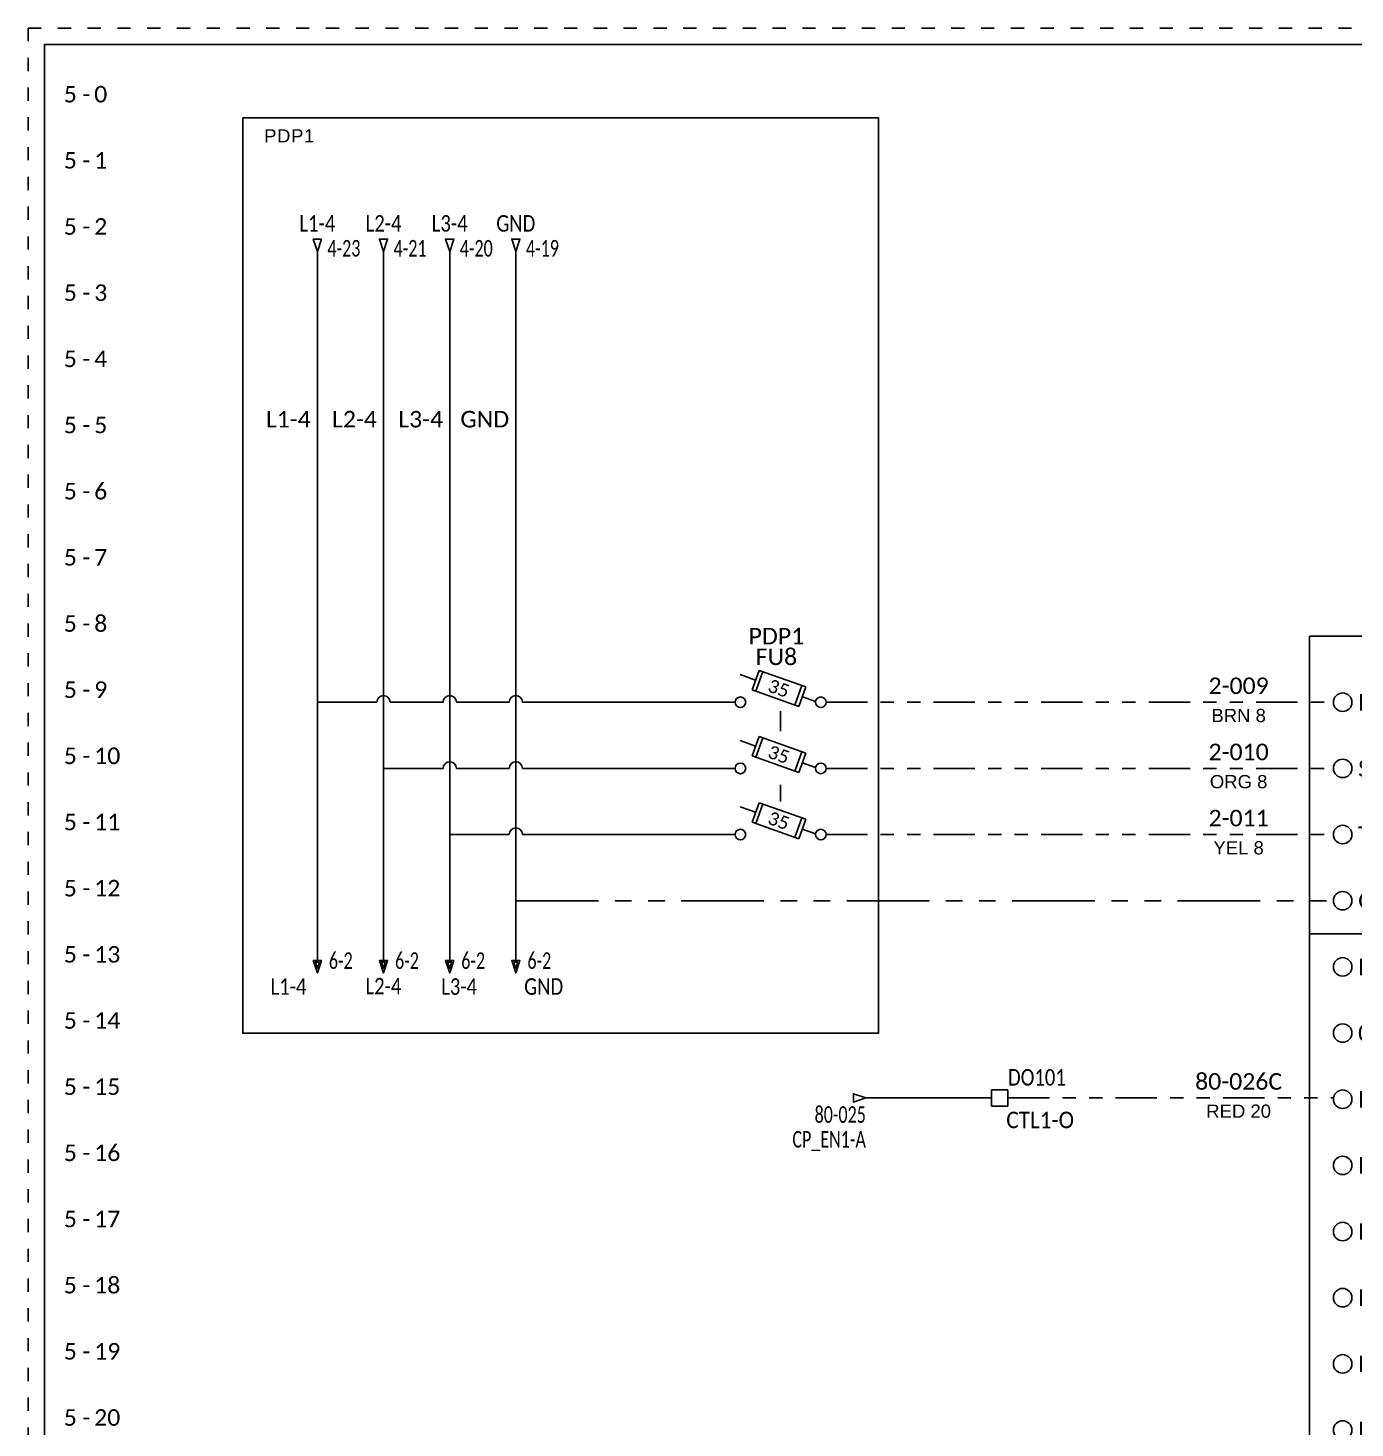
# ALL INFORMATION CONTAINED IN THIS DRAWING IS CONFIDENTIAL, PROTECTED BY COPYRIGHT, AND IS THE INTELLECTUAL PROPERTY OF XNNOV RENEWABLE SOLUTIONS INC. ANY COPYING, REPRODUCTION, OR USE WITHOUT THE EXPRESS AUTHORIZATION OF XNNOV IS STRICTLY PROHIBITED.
# Model space of a CAD drawing. Header units: inches. Extents: x -0.1 to 16.1, y -0.1 to 21.1.
# Drawn here: x -0.13 to 9.9, y 10.55 to 21.12 of the extents above; entities that cross this region are included whole.
import ezdxf
from ezdxf.enums import TextEntityAlignment as Align

# ---------------------------------------------------------------- set-up
doc = ezdxf.new("R2010")
doc.units = ezdxf.units.IN
doc.header["$MEASUREMENT"] = 0
doc.linetypes.add('DOT2', pattern=[0.125, 0, -0.125])
doc.linetypes.add('PHANTOM2', pattern=[1.25, 0.625, -0.125, 0.125, -0.125, 0.125, -0.125])
for name, color, linetype in [('BRN_8', 46, 'Continuous'), ('DESC', 7, 'Continuous'), ('GRN_14', 76, 'Continuous'), ('LINK', 9, 'Continuous'), ('LOC', 8, 'Continuous'), ('MISC', 7, 'Continuous'), ('ORG_8', 30, 'Continuous'), ('RED_20', 1, 'Continuous'), ('SYMS', 7, 'Continuous'), ('TAGFIXED', 7, 'Continuous'), ('TAGS', 150, 'Continuous'), ('TERMS', 123, 'Continuous'), ('WIRENO', 72, 'Continuous'), ('WIREREF', 52, 'Continuous'), ('WIREREF_DEST', 52, 'Continuous'), ('XREF', 7, 'Continuous'), ('YEL_8', 2, 'Continuous')]:
    doc.layers.add(name, color=color, linetype=linetype)
doc.layers.add('TITLEBLOCK_FRAME', color=7, linetype='DOT2', plot=False)
doc.styles.get("Standard").update_dxf_attribs({"font": 'arial.ttf'})
doc.styles.add('WD', font='calibri.ttf')

# ---------------------------------------------------------------- blocks, each defined once
blk = doc.blocks.new('HDS21FL0')
for p, q in [((-0.163, 0.241), (-0.216, 0.094)), ((-0.134, 0.231), (-0.187, 0.084)), ((-0.163, 0.241), (0.19, 0.116)), ((-0.19, 0.168), (-0.307, 0.21)), ((0.16, 0.126), (0.108, -0.021)), ((0.19, 0.116), (0.137, -0.032)), ((0.137, -0.032), (-0.216, 0.094)), ((0.164, 0.042), (0.264, 0.006))]:
    blk.add_line(p, q)
at = {"linetype": 'Continuous'}
for centre in [(-0.304, 0), (0.304, 0)]:
    blk.add_circle(centre, 0.04, dxfattribs=at)
at = {"style": 'WD', "width": 0.7}
for tag, p in [('INST', (-0.031, 0.607)), ('LOC', (-0.031, 0.438))]:
    blk.add_attdef(tag, text='', height=0.125, dxfattribs=at).set_placement(p, align=Align.CENTER)
at = {"style": 'WD'}
blk.add_attdef('TAG2', text='', height=0.125, dxfattribs=at).set_placement((-0.031, 0.281), align=Align.CENTER)
for tag, p in [('X2LINK', (0, 0.375)), ('X8LINK', (0, -0.25))]:
    blk.add_attdef(tag, p, '', height=0.01, dxfattribs=at)
at = {"style": 'WD', "width": 0.7}
blk.add_attdef('RATING1', text='', height=0.125, rotation=340.3798, dxfattribs=at).set_placement((-0.013, 0.105), align=Align.MIDDLE_CENTER)
at = {"style": 'WD'}
for tag, p, height, flags in [('CONTACT', (0.098, 0.24), 0.01, 9), ('FAMILY', (0.098, 0.264), 0.01, 9), ('X4TERM01', (-0.344, 0), 0.0125, 1), ('X1TERM02', (0.344, 0), 0.0125, 1)]:
    blk.add_attdef(tag, p, '', height=height, dxfattribs=dict(at, flags=flags))
at = {"linetype": 'Continuous', "style": 'WD', "flags": 8}
blk.add_attdef('TERM01', text='', height=0.125, dxfattribs=at).set_placement((-0.406, -0.031), align=Align.TOP_RIGHT)
blk.add_attdef('TERM02', text='', height=0.125, dxfattribs=at).set_placement((0.406, -0.031), align=Align.TOP_LEFT)
blk = doc.blocks.new('HDS11FL')
for p, q in [((-0.163, 0.241), (-0.216, 0.094)), ((-0.134, 0.231), (-0.187, 0.084)), ((-0.163, 0.241), (0.19, 0.116)), ((-0.19, 0.168), (-0.307, 0.21)), ((0.16, 0.126), (0.108, -0.021)), ((0.19, 0.116), (0.137, -0.032)), ((0.137, -0.032), (-0.216, 0.094)), ((0.164, 0.042), (0.264, 0.006))]:
    blk.add_line(p, q)
at = {"linetype": 'Continuous'}
for centre in [(-0.304, 0), (0.304, 0)]:
    blk.add_circle(centre, 0.04, dxfattribs=at)
at = {"style": 'WD', "width": 0.7}
for tag, p in [('INST', (-0.031, 0.607)), ('LOC', (-0.031, 0.438))]:
    blk.add_attdef(tag, text='', height=0.125, dxfattribs=at).set_placement(p, align=Align.CENTER)
at = {"style": 'WD'}
blk.add_attdef('TAG1', text='', height=0.125, dxfattribs=at).set_placement((-0.031, 0.281), align=Align.CENTER)
for tag, p in [('X2LINK', (0, 0.406)), ('X8LINK', (0, -0.109))]:
    blk.add_attdef(tag, p, '', height=0.01, dxfattribs=at)
at = {"style": 'WD', "width": 0.7}
blk.add_attdef('RATING1', text='', height=0.125, rotation=340.3798, dxfattribs=at).set_placement((-0.013, 0.105), align=Align.MIDDLE_CENTER)
at = {"linetype": 'Continuous', "style": 'WD', "flags": 9}
for tag, p in [('ASSYCODE', (0.126, 0.206)), ('MFG', (0.126, 0.228)), ('CAT', (0.126, 0.247))]:
    blk.add_attdef(tag, text='', height=0.01, dxfattribs=at).set_placement(p, align=Align.CENTER)
at = {"style": 'WD'}
for tag, p, height, flags in [('FAMILY', (0.098, 0.264), 0.01, 9), ('CONTACT', (0.098, 0.187), 0.01, 9), ('X4TERM01', (-0.344, 0), 0.0125, 1), ('X1TERM02', (0.344, 0), 0.0125, 1)]:
    blk.add_attdef(tag, p, '', height=height, dxfattribs=dict(at, flags=flags))
at = {"linetype": 'Continuous', "style": 'WD', "flags": 8}
blk.add_attdef('TERM01', text='', height=0.125, dxfattribs=at).set_placement((-0.406, -0.031), align=Align.TOP_RIGHT)
blk.add_attdef('TERM02', text='', height=0.125, dxfattribs=at).set_placement((0.406, -0.031), align=Align.TOP_LEFT)
blk = doc.blocks.new('HA1S4')
for points in [[(0, 0), (-0.031, 0), (0, -0.094), (0.031, 0), (0, 0)], [(0.016, -0.011), (-0.016, -0.011), (0, -0.058), (0.016, -0.011)]]:
    blk.add_lwpolyline(points)
at = {"style": 'WD', "width": 0.7}
for tag, p in [('DESC1', (0.087, 0.113)), ('XREF', (0.087, -0.062))]:
    blk.add_attdef(tag, p, '', height=0.125, dxfattribs=at)
at = {"style": 'WD', "flags": 1}
for tag, p in [('X2TERM01', (0, 0)), ('SIGCODE', (0.035, -0.083))]:
    blk.add_attdef(tag, p, '', height=0.01, dxfattribs=at)
at = {"style": 'WD', "width": 0.8, "flags": 8}
blk.add_attdef('WIRENO', text='', height=0.125, dxfattribs=at).set_placement((0, -0.259), align=Align.CENTER)
blk = doc.blocks.new('WDDOT')
for radius in [0.03, 0.0187, 0.00929]:
    blk.add_circle((0, 0), radius)
blk = doc.blocks.new('HDV1_ATV630D22')
at = {"linetype": 'Continuous'}
for p, q in [((9.512, 18.085), (11.512, 18.085)), ((10.528, 17.755), (10.528, 17.915)), ((10.653, 17.755), (10.653, 17.915)), ((10.491, 17.255), (10.691, 17.415)), ((10.528, 17.255), (10.528, 17.415)), ((10.653, 17.255), (10.653, 17.415)), ((10.528, 16.255), (10.528, 16.415)), ((10.653, 16.255), (10.653, 16.415)), ((10.528, 15.255), (10.528, 15.415)), ((10.653, 15.255), (10.653, 15.415))]:
    blk.add_line(p, q, dxfattribs=at)
for p, q in [((10.341, 17.835), (10.528, 17.835)), ((10.341, 17.335), (10.341, 17.835)), ((10.653, 17.835), (10.841, 17.835)), ((10.528, 17.335), (10.341, 17.335)), ((10.341, 16.835), (10.341, 17.335)), ((10.841, 17.335), (10.653, 17.335)), ((10.341, 16.835), (10.841, 16.835)), ((10.341, 16.335), (10.528, 16.335)), ((10.341, 15.835), (10.341, 16.335)), ((10.653, 16.335), (10.841, 16.335)), ((10.341, 15.835), (10.841, 15.835)), ((10.341, 15.335), (10.528, 15.335)), ((10.341, 14.835), (10.341, 15.335)), ((10.653, 15.335), (10.841, 15.335)), ((10.341, 14.835), (10.841, 14.835))]:
    blk.add_line(p, q)
blk.add_lwpolyline([(9.512, 20.335), (11.512, 20.335), (11.512, 10.957), (9.512, 10.957)], close=True, dxfattribs=at)
for centre in [(9.762, 19.835), (11.262, 19.835), (9.762, 19.335), (11.262, 19.335), (9.762, 18.835), (11.262, 18.835), (9.762, 18.335), (11.262, 18.335), (9.762, 17.835), (11.262, 17.835), (9.762, 17.335), (11.262, 17.335), (9.762, 16.835), (11.262, 16.835), (9.762, 16.335), (11.262, 16.335), (9.762, 15.835), (11.262, 15.835), (9.762, 15.335), (11.262, 15.335), (9.762, 14.835), (11.262, 14.835), (9.762, 14.335), (11.262, 14.335), (9.762, 13.835), (11.262, 13.835), (9.762, 13.335), (11.262, 13.335), (9.762, 12.835), (11.262, 12.835), (9.762, 12.335), (11.262, 12.335), (9.762, 11.835), (11.253, 11.859), (9.76, 11.451)]:
    blk.add_circle(centre, 0.0699)
at = {"xscale": -1, "rotation": 180}
blk.add_blockref('WDDOT', (10.341, 17.335), dxfattribs=at)
at = {"style": 'WD'}
for tag, p in [('LOC', (10.512, 20.554)), ('TAG1', (10.512, 20.379))]:
    blk.add_attdef(tag, text='', height=0.125, dxfattribs=at).set_placement(p, align=Align.CENTER)
for tag, flags, p in [('INST', 1, (9.76, 20.173)), ('DESC1', 1, (10.512, 20.173)), ('FAMILY', 9, (11.079, 20.173)), ('DESC2', 1, (10.512, 19.998)), ('ASSYCODE', 9, (11.079, 19.998)), ('DESC3', 1, (10.512, 19.823))]:
    blk.add_attdef(tag, text='', height=0.125, dxfattribs=dict(at, flags=flags)).set_placement(p, align=Align.CENTER)
blk.add_attdef('CAT', text='', height=0.125, dxfattribs=at).set_placement((10.512, 20.235), align=Align.MIDDLE)
blk.add_attdef('RATING1', text='', height=0.125, dxfattribs=at).set_placement((10.512, 20.06), align=Align.MIDDLE_CENTER)
at = {"style": 'WD', "flags": 1}
blk.add_attdef('MFG', text='', height=0.125, dxfattribs=at).set_placement((10.849, 20.06), align=Align.MIDDLE)
at = {"style": 'WD'}
for tag, p in [('TERM01', (9.878, 19.835)), ('TERM02', (9.878, 19.335)), ('TERM03', (9.878, 18.835)), ('TERM04', (9.878, 18.335)), ('TERM09', (9.878, 17.835)), ('TERM10', (9.878, 17.335)), ('TERM11', (9.878, 16.835)), ('TERM12', (9.878, 16.335)), ('TERM13', (9.878, 15.835)), ('TERM14', (9.878, 15.335)), ('TERM15', (9.878, 14.835)), ('TERM16', (9.878, 14.335)), ('TERM17', (9.878, 13.835)), ('TERM18', (9.878, 13.335)), ('TERM19', (9.878, 12.835)), ('TERM20', (9.878, 12.335)), ('TERM37', (9.878, 11.835))]:
    blk.add_attdef(tag, text='', height=0.125, dxfattribs=at).set_placement(p, align=Align.MIDDLE_LEFT)
at = {"style": 'WD', "flags": 1}
blk.add_attdef('RATING2', text='', height=0.125, dxfattribs=at).set_placement((10.153, 19.873), align=Align.MIDDLE_LEFT)
at = {"style": 'WD'}
for tag, p in [('TERM05', (11.146, 19.835)), ('TERM06', (11.146, 19.335)), ('TERM07', (11.146, 18.835)), ('TERM08', (11.146, 18.335)), ('TERM23', (11.146, 17.835)), ('TERM24', (11.146, 17.335)), ('TERM25', (11.146, 16.835)), ('TERM26', (11.146, 16.335)), ('TERM27', (11.146, 15.835)), ('TERM28', (11.146, 15.335)), ('TERM29', (11.146, 14.835)), ('TERM30', (11.146, 14.335)), ('TERM31', (11.146, 13.835)), ('TERM32', (11.146, 13.335)), ('TERM33', (11.146, 12.835)), ('TERM34', (11.146, 12.335)), ('TERM35', (11.179, 11.846)), ('TERM36', (10.534, 11.435))]:
    blk.add_attdef(tag, text='', height=0.125, dxfattribs=at).set_placement(p, align=Align.MIDDLE_RIGHT)
at = {"style": 'WD', "flags": 1}
for tag, p in [('X4TERM01', (9.692, 19.835)), ('X4TERM02', (9.692, 19.335)), ('X4TERM03', (9.692, 18.835)), ('X4TERM04', (9.692, 18.335)), ('X4TERM09', (9.692, 17.835)), ('X4TERM10', (9.692, 17.335)), ('X4TERM11', (9.692, 16.835)), ('X4TERM12', (9.692, 16.335)), ('X4TERM13', (9.692, 15.835)), ('X4TERM14', (9.692, 15.335)), ('X4TERM15', (9.692, 14.835)), ('X4TERM16', (9.692, 14.335)), ('X4TERM17', (9.692, 13.835)), ('X4TERM18', (9.692, 13.335)), ('X4TERM19', (9.692, 12.835)), ('X4TERM20', (9.692, 12.335)), ('X4TERM37', (9.692, 11.835))]:
    blk.add_attdef(tag, p, '', height=0.0125, dxfattribs=at)
for tag, p in [('X1TERM05', (11.332, 19.835)), ('X1TERM06', (11.332, 19.335)), ('X1TERM07', (11.332, 18.835)), ('X1TERM08', (11.332, 18.335)), ('X1TERM23', (11.332, 17.835)), ('X1TERM24', (11.332, 17.335)), ('X1TERM25', (11.332, 16.835)), ('X1TERM26', (11.332, 16.335)), ('X1TERM27', (11.332, 15.835)), ('X1TERM28', (11.332, 15.335)), ('X1TERM29', (11.332, 14.835)), ('X1TERM30', (11.332, 14.335)), ('X1TERM31', (11.332, 13.835)), ('X1TERM32', (11.332, 13.335)), ('X1TERM33', (11.332, 12.835)), ('X1TERM34', (11.332, 12.335)), ('X1TERM35', (11.266, 11.846)), ('X1TERM36', (9.773, 11.439))]:
    blk.add_attdef(tag, text='', height=0.0125, dxfattribs=at).set_placement(p, align=Align.RIGHT)
for tag, p in [('RATING3', (10.512, 19.685)), ('RATING4', (10.512, 19.498)), ('RATING5', (10.512, 19.31)), ('RATING6', (10.512, 19.123)), ('RATING7', (10.512, 18.935)), ('RATING8', (10.512, 18.748)), ('RATING9', (10.512, 18.56)), ('RATING10', (10.512, 18.373)), ('RATING11', (10.512, 18.185)), ('RATING12', (10.512, 17.998))]:
    blk.add_attdef(tag, text='', height=0.125, dxfattribs=at).set_placement(p, align=Align.MIDDLE_CENTER)
blk = doc.blocks.new('HA1D2')
blk.add_lwpolyline([(0, 0.094), (0.031, 0.094), (0, 0), (-0.031, 0.094), (0, 0.094)])
at = {"style": 'WD', "width": 0.8, "flags": 8}
blk.add_attdef('WIRENO', text='', height=0.125, dxfattribs=at).set_placement((0, 0.15), align=Align.CENTER)
at = {"style": 'WD', "flags": 1}
for tag, p in [('X8TERM01', (0, 0)), ('SIGCODE', (0.026, 0.066))]:
    blk.add_attdef(tag, p, '', height=0.01, dxfattribs=at)
at = {"style": 'WD', "width": 0.7}
for tag, p in [('XREF', (0.077, -0.037)), ('DESC1', (0.077, -0.206))]:
    blk.add_attdef(tag, p, '', height=0.125, dxfattribs=at)
blk = doc.blocks.new('WD_WNH')
at = {"linetype": 'Continuous', "style": 'WD'}
blk.add_attdef('WIRENO', text='', height=0.125, dxfattribs=at).set_placement((0, 0.062), align=Align.CENTER)
at = {"style": 'WD', "flags": 1}
for tag, p in [('W01USER', (0, 0.078)), ('W02USER', (0, 0.07)), ('W03USER', (0, 0.062)), ('W04USER', (0, 0.055)), ('W05USER', (0, 0.047)), ('W06USER', (0, 0.039)), ('W07USER', (0, 0.031)), ('W08USER', (0, 0.023)), ('W09USER', (0, 0.016)), ('W10USER', (0, 0.008))]:
    blk.add_attdef(tag, text='', height=0.005, dxfattribs=at).set_placement(p, align=Align.CENTER)
blk = doc.blocks.new('HA1D3')
blk.add_lwpolyline([(-0.094, 0), (-0.094, -0.031), (0, 0), (-0.094, 0.031), (-0.094, 0)])
at = {"style": 'WD', "width": 0.8, "flags": 8}
blk.add_attdef('WIRENO', text='', height=0.125, dxfattribs=at).set_placement((0, 0.094), align=Align.RIGHT)
at = {"style": 'WD', "flags": 1}
blk.add_attdef('SIGCODE', text='', height=0.01, dxfattribs=at).set_placement((-0.02, 0.047), align=Align.RIGHT)
blk.add_attdef('X1TERM01', (0, 0), '', height=0.01, dxfattribs=at)
at = {"style": 'WD', "width": 0.7}
for tag, p in [('XREF', (0, -0.188)), ('DESC1', (0, -0.375))]:
    blk.add_attdef(tag, text='', height=0.125, dxfattribs=at).set_placement(p, align=Align.RIGHT)
blk = doc.blocks.new('HT0001')
for p, q in [((-0.062, 0.062), (0.062, 0.062)), ((-0.062, -0.062), (-0.062, 0.062)), ((0.062, 0.062), (0.062, -0.062)), ((0.062, -0.062), (-0.062, -0.062))]:
    blk.add_line(p, q)
at = {"style": 'WD'}
for tag, p, width in [('INST', (0.062, 0.42), 0.7), ('LOC', (0.062, 0.25), 0.7), ('DESC1', (0.05, -0.385), 0.8)]:
    blk.add_attdef(tag, p, '', height=0.125, dxfattribs=dict(at, width=width))
at = {"linetype": 'Continuous', "style": 'WD'}
for tag, p, height, width, flags in [('TERM01', (0.062, 0.094), 0.125, 0.8, 8), ('TAGSTRIP', (0.05, -0.229), 0.125, 0.9, 8), ('CAT', (0.213, -0.406), 0.109, 0.8, 1), ('DESC2', (0.05, -0.541), 0.125, 0.8, 8), ('DESC3', (0.05, -0.698), 0.125, 0.8, 8)]:
    blk.add_attdef(tag, p, '', height=height, dxfattribs=dict(at, width=width, flags=flags))
at = {"style": 'WD', "flags": 1}
for tag, p, height in [('X4TERM01', (-0.062, 0), 0.0125), ('X4TERMDESC01', (-0.055, -0.023), 0.025), ('X2TERMDESC01', (-0.006, 0.029), 0.025), ('X2TERM01', (0, 0.062), 0.0125), ('STRIPSEQ', (0, 0), 0.00125), ('X2PIN01', (0.033, 0.084), 0.0125), ('X1TERMDESC01', (0.039, 0.007), 0.025), ('X1TERM01', (0.062, 0), 0.0125), ('X1PIN01', (0.087, 0.016), 0.0125), ('X4PIN01', (-0.114, -0.038), 0.0125), ('LINKTERM', (0, -0.002), 0.00125), ('X8TERMDESC01', (0, -0.054), 0.025), ('X8TERM01', (0, -0.062), 0.0125), ('X8PIN01', (0.026, -0.096), 0.0125)]:
    blk.add_attdef(tag, p, '', height=height, dxfattribs=at)
at = {"linetype": 'Continuous', "style": 'WD', "width": 0.8, "flags": 1}
blk.add_attdef('MFG', text='', height=0.109, dxfattribs=at).set_placement((0.088, -0.406), align=Align.RIGHT)
at = {"style": 'WD', "width": 0.7, "flags": 1}
blk.add_attdef('ASSYCODE', (0.062, -0.281), '', height=0.01, dxfattribs=at)
blk = doc.blocks.new('WD_MLRH7')
at = {"style": 'WD'}
blk.add_attdef('WDCOPY_DASH', text='', height=0.125, dxfattribs=at).set_placement((-0.684, 0), align=Align.MIDDLE)
blk.add_attdef('SHEET', text='', height=0.125, dxfattribs=at).set_placement((-0.756, 0), align=Align.MIDDLE_RIGHT)
blk.add_attdef('RUNGFIRST', text='', height=0.125, dxfattribs=at).set_placement((-0.625, 0), align=Align.MIDDLE_LEFT)
at = {"style": 'WD', "flags": 1}
for tag, p in [('RUNGHORV', (-0.25, -0.127)), ('RUNGDIST', (-0.25, -0.2)), ('RUNGINC', (-0.25, -0.163)), ('WIREMODE', (-0.25, -0.281)), ('RUNGCNT', (-0.25, -0.237)), ('WIREFMT', (-0.25, -0.321)), ('WIRE-START', (-0.25, -0.356)), ('WIRE-GSUF', (-0.25, -0.396)), ('PH3SPACE', (-0.25, -0.437))]:
    blk.add_attdef(tag, text='', height=0.025, dxfattribs=at).set_placement(p, align=Align.RIGHT)
blk = doc.blocks.new('WD_WNV')
at = {"linetype": 'Continuous', "style": 'WD'}
blk.add_attdef('WIRENO', text='', height=0.125, dxfattribs=at).set_placement((-0.05, 0), align=Align.MIDDLE_RIGHT)
at = {"style": 'WD', "flags": 1}
for tag, p in [('W01USER', (-0.062, 0.094)), ('W02USER', (-0.062, 0.086)), ('W03USER', (-0.062, 0.078)), ('W04USER', (-0.062, 0.07)), ('W05USER', (-0.062, 0.062)), ('W06USER', (-0.062, 0.055)), ('W07USER', (-0.062, 0.047)), ('W08USER', (-0.062, 0.039)), ('W09USER', (-0.062, 0.031)), ('W10USER', (-0.062, 0.023))]:
    blk.add_attdef(tag, text='', height=0.005, dxfattribs=at).set_placement(p, align=Align.CENTER)
blk = doc.blocks.new('*U20')
at = {"color": 5}
for p, q in [((0, 21), (16, 21)), ((0, 0), (0, 21))]:
    blk.add_line(p, q, dxfattribs=at)
at = {"layer": 'TITLEBLOCK_FRAME'}
blk.add_lwpolyline([(-0.125, 21.125), (16.125, 21.125), (16.125, -0.125), (-0.125, -0.125)], close=True, dxfattribs=at)
blk.add_lwpolyline([(-0.125, 21.125), (16.125, 21.125), (16.125, -0.125), (-0.125, -0.125)], close=True, dxfattribs=at)
at = {"color": 7, "style": 'WD', "flags": 4}
for tag, p in [('N5', (7.597, 1.925)), ('N4', (7.597, 1.575)), ('N3', (7.597, 1.225)), ('N2', (7.597, 0.925)), ('N1', (7.597, 0.575)), ('PAGENO', (5.883, 0.167)), ('SHEETMAX', (6.824, 0.157))]:
    blk.add_attdef(tag, text='', height=0.14, dxfattribs=at).set_placement(p, align=Align.MIDDLE_CENTER)
for tag, height, p in [('DATE5', 0.14, (7.854, 1.925)), ('PAR5', 0.14, (9.104, 1.925)), ('DESCRIPTION5', 0.14, (9.661, 1.925)), ('TITLE1', 0.175, (0.091, 1.57)), ('DATE4', 0.14, (7.854, 1.575)), ('PAR4', 0.14, (9.104, 1.575)), ('DESCRIPTION4', 0.14, (9.661, 1.575)), ('TITLE2', 0.175, (0.091, 1.306)), ('AP.PAR', 0.14, (5.526, 1.365)), ('DATE3', 0.14, (7.854, 1.225)), ('PAR3', 0.14, (9.104, 1.225)), ('DESCRIPTION3', 0.14, (9.661, 1.225)), ('TITLE3', 0.175, (0.091, 1.041)), ('DATE2', 0.14, (7.854, 0.925)), ('PAR2', 0.14, (9.104, 0.925)), ('DESCRIPTION2', 0.14, (9.661, 0.925)), ('DESS.PAR', 0.14, (5.286, 0.642)), ('DATE1', 0.14, (7.854, 0.575)), ('PAR1', 0.14, (9.109, 0.575)), ('DESCRIPTION1', 0.14, (9.645, 0.575)), ('PRJCT', 0.14, (1.193, 0.167)), ('DATE', 0.14, (3.204, 0.179))]:
    blk.add_attdef(tag, text='', height=height, dxfattribs=at).set_placement(p, align=Align.MIDDLE_LEFT)

msp = doc.modelspace()

# ---------------------------------------------------------------- linework, layer by layer
at = {"ltscale": 0.5}
msp.add_lwpolyline([(1.497, 20.445), (6.301, 20.445), (6.301, 13.529), (1.497, 13.529)], close=True, dxfattribs=at)
at = {"layer": 'BRN_8', "ltscale": 0.5}
for p, q in [((2.061, 16.903), (2.061, 19.436)), ((2.061, 16.903), (2.061, 16.614)), ((2.061, 14.078), (2.061, 16.614)), ((2.061, 16.03), (2.511, 16.03)), ((2.611, 16.03), (3.011, 16.03)), ((3.111, 16.03), (3.51, 16.03)), ((3.61, 16.03), (5.217, 16.03))]:
    msp.add_line(p, q, dxfattribs=at)
at = {"layer": 'BRN_8', "linetype": 'PHANTOM2', "ltscale": 0.5}
msp.add_line((5.904, 16.03), (9.738, 16.03), dxfattribs=at)
at = {"layer": 'BRN_8', "ltscale": 0.5}
for centre in [(2.561, 16.03), (3.061, 16.03), (3.56, 16.03)]:
    msp.add_arc(centre, 0.05, 0, 180, dxfattribs=at)
at = {"layer": 'GRN_14'}
msp.add_line((3.56, 19.436), (3.56, 16.903), dxfattribs=at)
at = {"layer": 'GRN_14', "ltscale": 0.5}
for p, q in [((3.56, 16.903), (3.56, 16.614)), ((3.56, 16.614), (3.56, 14.078))]:
    msp.add_line(p, q, dxfattribs=at)
at = {"layer": 'GRN_14', "linetype": 'PHANTOM2'}
msp.add_line((3.56, 14.53), (9.738, 14.53), dxfattribs=at)
at = {"layer": 'LINK'}
for points in [[(5.561, 15.962), (5.561, 15.812)], [(5.561, 15.28), (5.561, 15.405)]]:
    msp.add_lwpolyline(points, dxfattribs=at)
at = {"layer": 'ORG_8', "ltscale": 0.5}
for p, q in [((2.561, 19.436), (2.561, 16.903)), ((2.561, 16.903), (2.561, 16.614)), ((2.561, 16.614), (2.561, 14.078)), ((2.561, 15.53), (3.011, 15.53)), ((3.111, 15.53), (3.51, 15.53)), ((3.61, 15.53), (5.217, 15.53))]:
    msp.add_line(p, q, dxfattribs=at)
at = {"layer": 'ORG_8', "linetype": 'PHANTOM2', "ltscale": 0.5}
msp.add_line((5.904, 15.53), (9.738, 15.53), dxfattribs=at)
at = {"layer": 'ORG_8', "ltscale": 0.5}
for centre in [(3.061, 15.53), (3.56, 15.53)]:
    msp.add_arc(centre, 0.05, 0, 180, dxfattribs=at)
at = {"layer": 'RED_20', "ltscale": 0.5}
msp.add_line((6.205, 13.04), (7.154, 13.04), dxfattribs=at)
at = {"layer": 'RED_20', "linetype": 'PHANTOM2', "ltscale": 0.5}
msp.add_line((7.279, 13.04), (9.738, 13.04), dxfattribs=at)
at = {"layer": 'YEL_8', "ltscale": 0.5}
for p, q in [((3.061, 16.903), (3.061, 19.436)), ((3.061, 16.903), (3.061, 16.614)), ((3.061, 14.078), (3.061, 16.614))]:
    msp.add_line(p, q, dxfattribs=at)
at = {"layer": 'YEL_8'}
for p, q in [((3.061, 15.03), (3.51, 15.03)), ((3.61, 15.03), (5.217, 15.03))]:
    msp.add_line(p, q, dxfattribs=at)
at = {"layer": 'YEL_8', "linetype": 'PHANTOM2', "ltscale": 0.5}
msp.add_line((5.904, 15.03), (9.738, 15.03), dxfattribs=at)
at = {"layer": 'YEL_8'}
msp.add_arc((3.56, 15.03), 0.05, 0, 180, dxfattribs=at)

# ---------------------------------------------------------------- block references
at = {"ltscale": 0.5}
msp.add_blockref('*U20', (0, 0), dxfattribs=at)
msp.add_blockref('WD_MLRH7', (1, 20.625), dxfattribs=at).add_auto_attribs({'RUNGFIRST': '0', 'SHEET': '5', 'WDCOPY_DASH': '-'})
at = {"layer": 'SYMS', "ltscale": 0.5}
ref = msp.add_blockref('HA1D2', (2.061, 19.436), dxfattribs=at)
ref.add_attrib('WIRENO', 'L1-4', dxfattribs={"layer": 'WIREREF_DEST', "height": 0.125, "style": 'WD', "width": 0.8, "flags": 8}).set_placement((2.061, 19.586), align=Align.CENTER)
ref.add_attrib('XREF', '4-23', (2.137, 19.398), dxfattribs={"layer": 'XREF', "height": 0.125, "style": 'WD', "width": 0.7})
ref = msp.add_blockref('HA1D2', (2.561, 19.436), dxfattribs=at)
ref.add_attrib('WIRENO', 'L2-4', dxfattribs={"layer": 'WIREREF_DEST', "height": 0.125, "style": 'WD', "width": 0.8, "flags": 8}).set_placement((2.561, 19.586), align=Align.CENTER)
ref.add_attrib('XREF', '4-21', (2.637, 19.398), dxfattribs={"layer": 'XREF', "height": 0.125, "style": 'WD', "width": 0.7})
ref = msp.add_blockref('HA1D2', (3.061, 19.436), dxfattribs=at)
ref.add_attrib('WIRENO', 'L3-4', dxfattribs={"layer": 'WIREREF_DEST', "height": 0.125, "style": 'WD', "width": 0.8, "flags": 8}).set_placement((3.061, 19.586), align=Align.CENTER)
ref.add_attrib('XREF', '4-20', (3.137, 19.398), dxfattribs={"layer": 'XREF', "height": 0.125, "style": 'WD', "width": 0.7})
ref = msp.add_blockref('HA1D2', (3.56, 19.436), dxfattribs=at)
ref.add_attrib('WIRENO', 'GND', dxfattribs={"layer": 'WIREREF_DEST', "height": 0.125, "style": 'WD', "width": 0.8, "flags": 8}).set_placement((3.56, 19.586), align=Align.CENTER)
ref.add_attrib('XREF', '4-19', (3.637, 19.398), dxfattribs={"layer": 'XREF', "height": 0.125, "style": 'WD', "width": 0.7})
ref = msp.add_blockref('HDV1_ATV630D22', (0.045, -3.805), dxfattribs=at)
ref.add_attrib('TERM04', 'GND', dxfattribs={"layer": 'TERMS', "height": 0.125, "style": 'WD'}).set_placement((9.924, 14.53), align=Align.MIDDLE_LEFT)
ref.add_attrib('TERM03', 'T/L3', dxfattribs={"layer": 'TERMS', "height": 0.125, "style": 'WD'}).set_placement((9.924, 15.03), align=Align.MIDDLE_LEFT)
ref.add_attrib('TERM02', 'S/L2', dxfattribs={"layer": 'TERMS', "height": 0.125, "style": 'WD'}).set_placement((9.924, 15.53), align=Align.MIDDLE_LEFT)
ref.add_attrib('TERM01', 'R/L1', dxfattribs={"layer": 'TERMS', "height": 0.125, "style": 'WD'}).set_placement((9.924, 16.03), align=Align.MIDDLE_LEFT)
ref.add_attrib('TAG1F', 'VFD1-A', dxfattribs={"layer": 'TAGFIXED', "height": 0.125, "style": 'WD'}).set_placement((10.558, 16.575), align=Align.CENTER)
ref.add_attrib('CAT', 'ATV630D18S6', dxfattribs={"layer": 'MISC', "height": 0.125, "style": 'WD'}).set_placement((10.558, 16.43), align=Align.MIDDLE)
ref.add_attrib('LOC', 'VESTIBULE', dxfattribs={"layer": 'LOC', "height": 0.125, "style": 'WD'}).set_placement((10.558, 16.75), align=Align.CENTER)
ref.add_attrib('TERM14', 'DI4', dxfattribs={"layer": 'TERMS', "height": 0.125, "style": 'WD'}).set_placement((9.924, 11.53), align=Align.MIDDLE_LEFT)
ref.add_attrib('TERM13', 'DI3', dxfattribs={"layer": 'TERMS', "height": 0.125, "style": 'WD'}).set_placement((9.924, 12.03), align=Align.MIDDLE_LEFT)
ref.add_attrib('TERM12', 'DI2', dxfattribs={"layer": 'TERMS', "height": 0.125, "style": 'WD'}).set_placement((9.924, 12.53), align=Align.MIDDLE_LEFT)
ref.add_attrib('TERM11', 'DI1', dxfattribs={"layer": 'TERMS', "height": 0.125, "style": 'WD'}).set_placement((9.924, 13.03), align=Align.MIDDLE_LEFT)
ref.add_attrib('TERM10', '0V', dxfattribs={"layer": 'TERMS', "height": 0.125, "style": 'WD'}).set_placement((9.924, 13.53), align=Align.MIDDLE_LEFT)
ref.add_attrib('TERM18', '10V', dxfattribs={"layer": 'TERMS', "height": 0.125, "style": 'WD'}).set_placement((9.924, 9.53), align=Align.MIDDLE_LEFT)
ref.add_attrib('TERM17', '24V', dxfattribs={"layer": 'TERMS', "height": 0.125, "style": 'WD'}).set_placement((9.924, 10.03), align=Align.MIDDLE_LEFT)
ref.add_attrib('TERM16', 'DI6', dxfattribs={"layer": 'TERMS', "height": 0.125, "style": 'WD'}).set_placement((9.924, 10.53), align=Align.MIDDLE_LEFT)
ref.add_attrib('TERM15', 'DI5', dxfattribs={"layer": 'TERMS', "height": 0.125, "style": 'WD'}).set_placement((9.924, 11.03), align=Align.MIDDLE_LEFT)
ref.add_attrib('TERM08', 'GND', dxfattribs={"layer": 'TERMS', "height": 0.125, "style": 'WD'}).set_placement((11.191, 14.53), align=Align.MIDDLE_RIGHT)
ref.add_attrib('TERM07', 'T/L3', dxfattribs={"layer": 'TERMS', "height": 0.125, "style": 'WD'}).set_placement((11.191, 15.03), align=Align.MIDDLE_RIGHT)
ref.add_attrib('TERM06', 'W/T2', dxfattribs={"layer": 'TERMS', "height": 0.125, "style": 'WD'}).set_placement((11.191, 15.53), align=Align.MIDDLE_RIGHT)
ref.add_attrib('TERM05', 'U/T1', dxfattribs={"layer": 'TERMS', "height": 0.125, "style": 'WD'}).set_placement((11.191, 16.03), align=Align.MIDDLE_RIGHT)
ref.add_attrib('TERM09', 'P24', dxfattribs={"layer": 'TERMS', "height": 0.125, "style": 'WD'}).set_placement((9.924, 14.03), align=Align.MIDDLE_LEFT)
ref.add_attrib('TERM19', 'AI1', dxfattribs={"layer": 'TERMS', "height": 0.125, "style": 'WD'}).set_placement((9.924, 9.03), align=Align.MIDDLE_LEFT)
ref.add_attrib('TERM23', 'R1A', dxfattribs={"layer": 'TERMS', "height": 0.125, "style": 'WD'}).set_placement((11.191, 14.03), align=Align.MIDDLE_RIGHT)
ref.add_attrib('TERM24', 'R1B', dxfattribs={"layer": 'TERMS', "height": 0.125, "style": 'WD'}).set_placement((11.191, 13.53), align=Align.MIDDLE_RIGHT)
ref.add_attrib('TERM25', 'R1C', dxfattribs={"layer": 'TERMS', "height": 0.125, "style": 'WD'}).set_placement((11.191, 13.03), align=Align.MIDDLE_RIGHT)
ref.add_attrib('TERM26', 'R2A', dxfattribs={"layer": 'TERMS', "height": 0.125, "style": 'WD'}).set_placement((11.191, 12.53), align=Align.MIDDLE_RIGHT)
ref.add_attrib('TERM27', 'R2C', dxfattribs={"layer": 'TERMS', "height": 0.125, "style": 'WD'}).set_placement((11.191, 12.03), align=Align.MIDDLE_RIGHT)
ref.add_attrib('TERM28', 'R3A', dxfattribs={"layer": 'TERMS', "height": 0.125, "style": 'WD'}).set_placement((11.191, 11.53), align=Align.MIDDLE_RIGHT)
ref.add_attrib('TERM29', 'R3C', dxfattribs={"layer": 'TERMS', "height": 0.125, "style": 'WD'}).set_placement((11.191, 11.03), align=Align.MIDDLE_RIGHT)
ref.add_attrib('TERM30', 'STOA', dxfattribs={"layer": 'TERMS', "height": 0.125, "style": 'WD'}).set_placement((11.191, 10.53), align=Align.MIDDLE_RIGHT)
ref.add_attrib('TERM31', 'STOB', dxfattribs={"layer": 'TERMS', "height": 0.125, "style": 'WD'}).set_placement((11.191, 10.03), align=Align.MIDDLE_RIGHT)
ref.add_attrib('TERM32', '24V', dxfattribs={"layer": 'TERMS', "height": 0.125, "style": 'WD'}).set_placement((11.191, 9.53), align=Align.MIDDLE_RIGHT)
ref.add_attrib('TERM33', 'COM', dxfattribs={"layer": 'TERMS', "height": 0.125, "style": 'WD'}).set_placement((11.191, 9.03), align=Align.MIDDLE_RIGHT)
ref.add_attrib('TERM34', 'AQ1', dxfattribs={"layer": 'TERMS', "height": 0.125, "style": 'WD'}).set_placement((11.191, 8.53), align=Align.MIDDLE_RIGHT)
ref.add_attrib('TERM20', 'COM', dxfattribs={"layer": 'TERMS', "height": 0.125, "style": 'WD'}).set_placement((9.924, 8.53), align=Align.MIDDLE_LEFT)
ref.add_attrib('TERM37', 'AI2', dxfattribs={"layer": 'TERMS', "height": 0.125, "style": 'WD'}).set_placement((9.924, 8.03), align=Align.MIDDLE_LEFT)
ref.add_attrib('TERM36', 'AI3', dxfattribs={"layer": 'TERMS', "height": 0.125, "style": 'WD'}).set_placement((10.191, 7.63), align=Align.MIDDLE_RIGHT)
ref.add_attrib('TERM35', 'AQ2', dxfattribs={"layer": 'TERMS', "height": 0.125, "style": 'WD'}).set_placement((11.225, 8.042), align=Align.MIDDLE_RIGHT)
at = {"layer": 'SYMS'}
ref = msp.add_blockref('HDS11FL', (5.561, 16.03), dxfattribs=at)
ref.add_attrib('RATING1', '35', dxfattribs={"layer": 'MISC', "height": 0.1, "rotation": 340.3798, "style": 'WD'}).set_placement((5.547, 16.135), align=Align.MIDDLE_CENTER)
ref.add_attrib('LOC', 'PDP1', dxfattribs={"layer": 'LOC', "height": 0.125, "style": 'WD'}).set_placement((5.529, 16.467), align=Align.CENTER)
ref.add_attrib('TAG1F', 'FU8', dxfattribs={"layer": 'TAGFIXED', "height": 0.125, "style": 'WD'}).set_placement((5.529, 16.311), align=Align.CENTER)
ref = msp.add_blockref('HDS21FL0', (5.561, 15.53), dxfattribs=at)
ref.add_attrib('RATING1', '35', dxfattribs={"layer": 'MISC', "height": 0.1, "rotation": 340.3798, "style": 'WD'}).set_placement((5.547, 15.635), align=Align.MIDDLE_CENTER)
ref = msp.add_blockref('HDS21FL0', (5.561, 15.03), dxfattribs=at)
ref.add_attrib('RATING1', '35', dxfattribs={"layer": 'MISC', "height": 0.1, "rotation": 340.3798, "style": 'WD'}).set_placement((5.547, 15.135), align=Align.MIDDLE_CENTER)
at = {"layer": 'SYMS', "ltscale": 0.5}
ref = msp.add_blockref('HA1S4', (2.061, 14.078), dxfattribs=at)
ref.add_attrib('WIRENO', 'L1-4', dxfattribs={"layer": 'WIREREF', "height": 0.125, "style": 'WD', "width": 0.8, "flags": 8}).set_placement((1.843, 13.819), align=Align.CENTER)
ref.add_attrib('XREF', '6-2', (2.148, 14.015), dxfattribs={"layer": 'XREF', "height": 0.125, "style": 'WD', "width": 0.7})
ref = msp.add_blockref('HA1S4', (2.561, 14.078), dxfattribs=at)
ref.add_attrib('WIRENO', 'L2-4', dxfattribs={"layer": 'WIREREF', "height": 0.125, "style": 'WD', "width": 0.8, "flags": 8}).set_placement((2.56, 13.822), align=Align.CENTER)
ref.add_attrib('XREF', '6-2', (2.648, 14.015), dxfattribs={"layer": 'XREF', "height": 0.125, "style": 'WD', "width": 0.7})
ref = msp.add_blockref('HA1S4', (3.061, 14.078), dxfattribs=at)
ref.add_attrib('WIRENO', 'L3-4', dxfattribs={"layer": 'WIREREF', "height": 0.125, "style": 'WD', "width": 0.8, "flags": 8}).set_placement((3.132, 13.819), align=Align.CENTER)
ref.add_attrib('XREF', '6-2', (3.148, 14.015), dxfattribs={"layer": 'XREF', "height": 0.125, "style": 'WD', "width": 0.7})
ref = msp.add_blockref('HA1S4', (3.56, 14.078), dxfattribs=at)
ref.add_attrib('WIRENO', 'GND', dxfattribs={"layer": 'WIREREF', "height": 0.125, "style": 'WD', "width": 0.8, "flags": 8}).set_placement((3.771, 13.819), align=Align.CENTER)
ref.add_attrib('XREF', '6-2', (3.648, 14.015), dxfattribs={"layer": 'XREF', "height": 0.125, "style": 'WD', "width": 0.7})
ref = msp.add_blockref('HT0001', (7.216, 13.04), dxfattribs=at)
ref.add_attrib('TERM01', 'DO101', (7.279, 13.133), dxfattribs={"layer": 'TERMS', "linetype": 'Continuous', "height": 0.125, "style": 'WD', "width": 0.8, "flags": 8})
ref.add_attrib('TAGSTRIP', 'CTL1-O', (7.266, 12.811), dxfattribs={"layer": 'TAGS', "linetype": 'Continuous', "height": 0.125, "style": 'WD', "width": 0.9, "flags": 8})
ref = msp.add_blockref('HA1D3', (6.205, 13.04), dxfattribs=at)
ref.add_attrib('DESC1', 'CP_EN1-A', dxfattribs={"layer": 'DESC', "height": 0.125, "style": 'WD', "width": 0.7}).set_placement((6.205, 12.665), align=Align.RIGHT)
ref.add_attrib('XREF', '80-025', dxfattribs={"layer": 'XREF', "height": 0.125, "style": 'WD', "width": 0.7}).set_placement((6.205, 12.852), align=Align.RIGHT)
at = {"layer": 'WIRENO', "ltscale": 0.5}
ref = msp.add_blockref('WD_WNV', (2.061, 18.169), dxfattribs=at)
ref.add_attrib('WIRENO', 'L1-4', dxfattribs={"linetype": 'Continuous', "height": 0.125, "style": 'WD'}).set_placement((2.011, 18.169), align=Align.MIDDLE_RIGHT)
ref = msp.add_blockref('WD_WNV', (2.561, 18.169), dxfattribs=at)
ref.add_attrib('WIRENO', 'L2-4', dxfattribs={"linetype": 'Continuous', "height": 0.125, "style": 'WD'}).set_placement((2.511, 18.169), align=Align.MIDDLE_RIGHT)
ref = msp.add_blockref('WD_WNV', (3.061, 18.169), dxfattribs=at)
ref.add_attrib('WIRENO', 'L3-4', dxfattribs={"linetype": 'Continuous', "height": 0.125, "style": 'WD'}).set_placement((3.011, 18.169), align=Align.MIDDLE_RIGHT)
ref = msp.add_blockref('WD_WNV', (3.56, 18.169), dxfattribs=at)
ref.add_attrib('WIRENO', 'GND', dxfattribs={"linetype": 'Continuous', "height": 0.125, "style": 'WD'}).set_placement((3.51, 18.169), align=Align.MIDDLE_RIGHT)
at = {"layer": 'WIRENO'}
ref = msp.add_blockref('WD_WNH', (9.021, 16.03), dxfattribs=at)
ref.add_attrib('WIRENO', '2-009', dxfattribs={"linetype": 'Continuous', "height": 0.125, "style": 'WD'}).set_placement((9.021, 16.092), align=Align.CENTER)
ref = msp.add_blockref('WD_WNH', (9.021, 15.53), dxfattribs=at)
ref.add_attrib('WIRENO', '2-010', dxfattribs={"linetype": 'Continuous', "height": 0.125, "style": 'WD'}).set_placement((9.021, 15.592), align=Align.CENTER)
ref = msp.add_blockref('WD_WNH', (9.021, 15.03), dxfattribs=at)
ref.add_attrib('WIRENO', '2-011', dxfattribs={"linetype": 'Continuous', "height": 0.125, "style": 'WD'}).set_placement((9.021, 15.092), align=Align.CENTER)
ref = msp.add_blockref('WD_WNH', (9.021, 13.04), dxfattribs=at)
ref.add_attrib('WIRENO', '80-026C', dxfattribs={"linetype": 'Continuous', "height": 0.125, "style": 'WD'}).set_placement((9.021, 13.102), align=Align.CENTER)

# ---------------------------------------------------------------- texts
at = {"ltscale": 0.5, "style": 'WD'}
for p in [(0.244, 20.125), (0.244, 19.625), (0.244, 19.125), (0.244, 18.625), (0.244, 18.125), (0.244, 17.625), (0.244, 17.125), (0.244, 16.625), (0.244, 16.125), (0.244, 15.625), (0.244, 15.125), (0.244, 14.625), (0.244, 14.125), (0.244, 13.625), (0.244, 13.125), (0.244, 12.625), (0.244, 12.125), (0.244, 11.625), (0.244, 11.125), (0.244, 10.625)]:
    msp.add_text('5', height=0.125, dxfattribs=at).set_placement(p, align=Align.MIDDLE_RIGHT)
for p in [(0.316, 20.125), (0.316, 19.625), (0.316, 19.125), (0.316, 18.625), (0.316, 18.125), (0.316, 17.625), (0.316, 17.125), (0.316, 16.625), (0.316, 16.125), (0.316, 15.625), (0.316, 15.125), (0.316, 14.625), (0.316, 14.125), (0.316, 13.625), (0.316, 13.125), (0.316, 12.625), (0.316, 12.125), (0.316, 11.625), (0.316, 11.125), (0.316, 10.625)]:
    msp.add_text('-', height=0.125, dxfattribs=at).set_placement(p, align=Align.MIDDLE)
for s, p in [('1', (0.375, 20.125)), ('2', (0.375, 19.625)), ('3', (0.375, 19.125)), ('4', (0.375, 18.625)), ('5', (0.375, 18.125)), ('6', (0.375, 17.625)), ('7', (0.375, 17.125)), ('8', (0.375, 16.625)), ('9', (0.375, 16.125)), ('10', (0.375, 15.625)), ('11', (0.375, 15.125)), ('12', (0.375, 14.625)), ('13', (0.375, 14.125)), ('14', (0.375, 13.625)), ('15', (0.375, 13.125)), ('16', (0.375, 12.625)), ('17', (0.375, 12.125)), ('18', (0.375, 11.625)), ('19', (0.375, 11.125)), ('20', (0.375, 10.625))]:
    msp.add_text(s, height=0.125, dxfattribs=at).set_placement(p, align=Align.MIDDLE_LEFT)
at = {"ltscale": 0.5, "insert": (1.659, 20.36), "char_height": 0.1, "attachment_point": 1}
msp.add_mtext_dynamic_manual_height_columns('{\\T1.05;PDP1}', width=0.82034, gutter_width=0.5, heights=[-0.1], dxfattribs=at)
at = {"layer": 'MISC', "char_height": 0.1, "attachment_point": 2}
for s, insert in [('BRN 8', (9.021, 15.98)), ('ORG 8', (9.021, 15.48)), ('YEL 8', (9.021, 14.98)), ('RED 20', (9.021, 12.99))]:
    msp.add_mtext(s, dxfattribs=dict(at, insert=insert))

doc.saveas('drawing.dxf')
